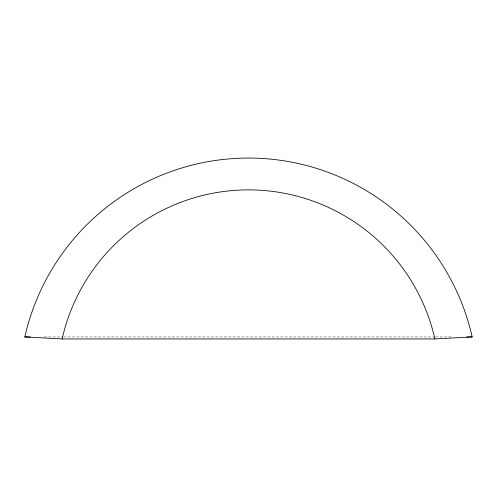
<?xml version="1.0" encoding="UTF-8"?>
<svg xmlns="http://www.w3.org/2000/svg" width="497" height="497" viewBox="0 0 497 497"><rect width="100%" height="100%" fill="white"/><g stroke="black" fill="none" stroke-linecap="round" stroke-linejoin="round"><path stroke-width="0.37" stroke-dasharray="2.48 1.86" d="M44.264 336.935L62.902 336.935M63.678 336.935L434.875 336.935M435.652 336.935L452.736 336.935"/><path stroke-width="0.75" d="M30.286 336.935L24.85 336.935L62.125 338.942L434.875 338.942L472.15 336.935L466.714 336.935M62.125 338.942A191.034 190.985 0 0 1 434.875 338.942M24.85 336.935A229.241 229.185 0 0 1 472.15 336.935"/></g></svg>
